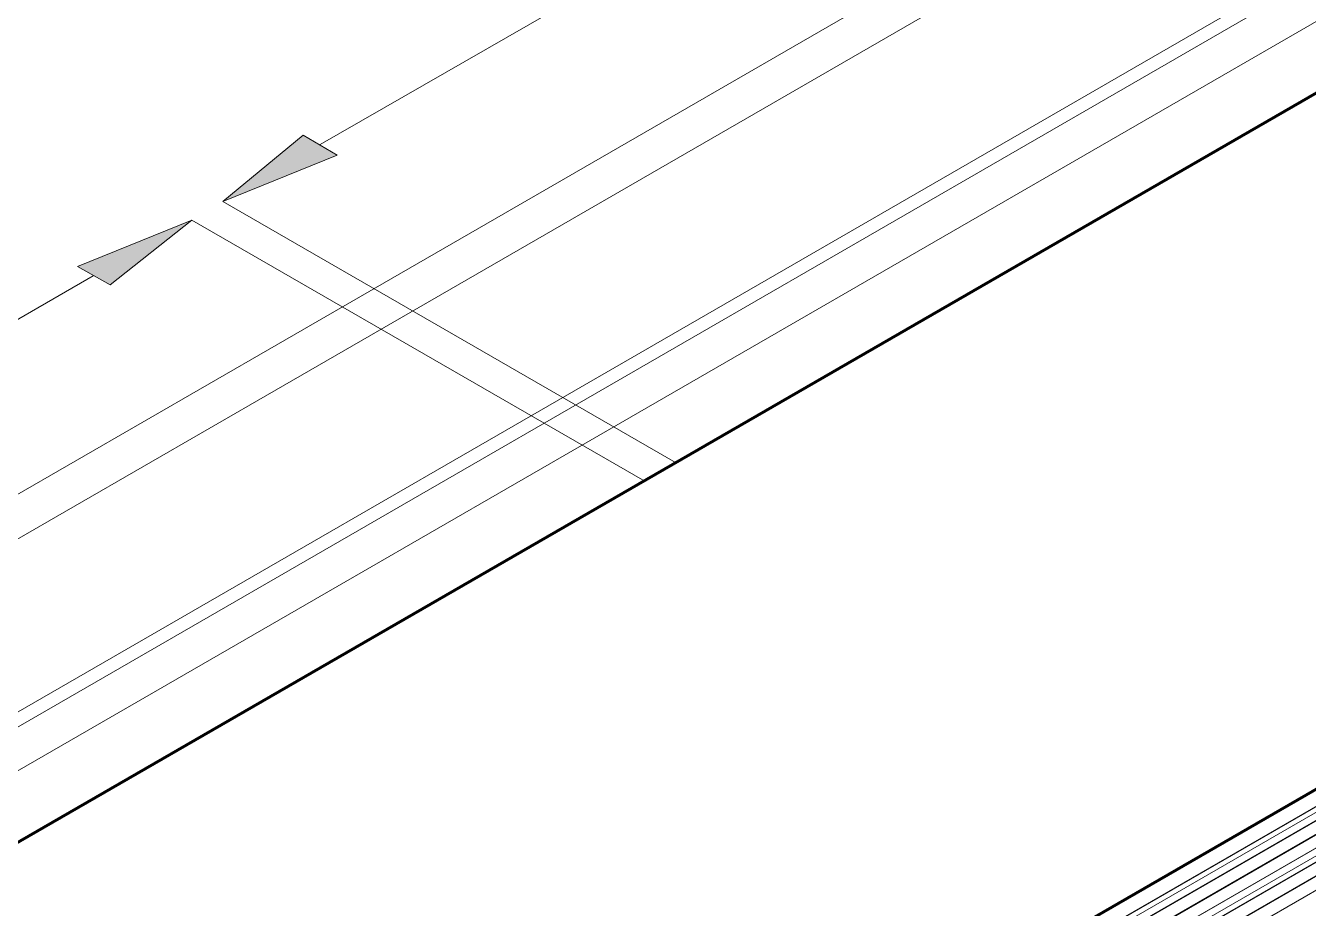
# Model space of a CAD drawing. Header units: inches. Extents: x -430764 to 256483, y 7374 to 217374.
# Drawn here: x 67732 to 84845, y 56700 to 68480 of the extents above; entities that cross this region are included whole.
import ezdxf

# ---------------------------------------------------------------- set-up
doc = ezdxf.new("R2010")
doc.units = ezdxf.units.IN
doc.header["$MEASUREMENT"] = 0
doc.layers.add('Background Stuff', color=252, linetype='Continuous', lineweight=5)
doc.layers.add('Layer 1', color=7, linetype='Continuous')

# ---------------------------------------------------------------- blocks, each defined once
blk = doc.blocks.new('block 3')
at = {"layer": 'Layer 1'}
h = blk.add_hatch(color=5, dxfattribs=at)
h.dxf.hatch_style = 2
h.paths.add_polyline_path([(480.035, -595.732), (482.304, -597.073), (474.675, -600.165)])
h = blk.add_hatch(color=5, dxfattribs=at)
h.dxf.hatch_style = 2
h.paths.add_polyline_path([(464.986, -604.495), (467.15, -605.731), (472.614, -601.402)])
at = {"layer": 'Layer 1', "color": 9, "lineweight": 0}
for points in [[(821.232, -414.723), (821.232, -411.734), (282.121, -722.935)], [(821.232, -411.734), (834.632, -419.465), (295.521, -730.768), (282.121, -722.935), (282.121, -725.924), (295.521, -733.655), (295.521, -730.768)], [(834.632, -422.455), (821.232, -414.723), (282.121, -725.924)], [(834.632, -419.465), (834.632, -422.455), (295.521, -733.655)], [(831.231, -490.075), (831.231, -420.496), (292.12, -731.696)], [(831.231, -420.496), (838.757, -424.824), (299.644, -736.026), (292.12, -731.696), (292.12, -801.378), (299.644, -805.708), (299.644, -736.026)], [(896.379, -458.017), (882.874, -450.287), (343.763, -761.486)], [(284.595, -805.812), (284.595, -797.05), (823.706, -485.745)]]:
    blk.add_lwpolyline(points, dxfattribs=at)
at = {"layer": 'Layer 1', "color": 42, "lineweight": 100, "true_color": 0xdca627}
for points in [[(299.644, -805.708), (299.644, -736.026), (838.757, -424.824), (838.757, -494.508), (878.958, -517.701)], [(299.644, -736.026), (339.846, -759.322), (878.958, -448.019)]]:
    blk.add_lwpolyline(points, dxfattribs=at)
at = {"layer": 'Layer 1', "color": 6, "lineweight": 0}
for points in [[(882.874, -450.287), (882.874, -447.297), (343.763, -758.6)], [(311.189, -777.053), (850.3, -465.748)], [(311.602, -776.741), (850.713, -465.542)], [(312.014, -777.465), (851.126, -466.264)], [(312.014, -777.465), (851.126, -466.264)], [(312.426, -777.258), (851.538, -465.955)], [(311.602, -777.67), (850.713, -466.469)], [(312.426, -778.187), (851.538, -466.882)], [(312.839, -777.979), (851.95, -466.677)], [(312.839, -777.979), (851.95, -466.677)], [(313.147, -777.67), (852.363, -466.469)], [(313.56, -778.392), (852.671, -467.192)], [(313.56, -778.392), (852.671, -467.192)], [(313.973, -778.187), (853.084, -466.882)], [(313.147, -778.598), (852.363, -467.397)], [(313.973, -779.113), (853.084, -467.811)], [(314.385, -778.907), (853.496, -467.604)], [(314.385, -778.907), (853.496, -467.604)], [(314.797, -778.598), (853.909, -467.397)], [(315.622, -779.113), (854.732, -467.811)], [(314.797, -779.525), (853.909, -468.325)], [(315.209, -779.318), (854.322, -468.119)], [(315.209, -779.318), (854.322, -468.119)], [(315.622, -780.041), (854.732, -468.737)], [(316.034, -779.835), (855.146, -468.532)]]:
    blk.add_lwpolyline(points, dxfattribs=at)
at = {"layer": 'Layer 1', "color": 254, "lineweight": 25, "true_color": 0xdddcdb}
blk.add_lwpolyline([(878.958, -517.701), (878.958, -448.019), (339.846, -759.322)], dxfattribs=at)
at = {"layer": 'Layer 1', "color": 5, "lineweight": 0}
for points in [[(481.169, -596.352), (507.558, -581.199)], [(480.035, -595.732), (482.304, -597.073), (474.675, -600.165), (480.035, -595.732)], [(480.035, -595.732), (482.304, -597.073), (474.675, -600.165), (480.035, -595.732)], [(504.877, -617.586), (474.675, -600.165)], [(464.986, -604.495), (467.15, -605.731), (472.614, -601.402), (464.986, -604.495)], [(464.986, -604.495), (467.15, -605.731), (472.614, -601.402), (464.986, -604.495)], [(502.816, -618.823), (472.614, -601.402)], [(466.016, -605.113), (439.628, -620.369)]]:
    blk.add_lwpolyline(points, dxfattribs=at)
blk = doc.blocks.new('Isometric')
at = {"layer": 'Layer 1', "xscale": 200, "yscale": 200, "zscale": 200}
blk.add_blockref('block 3', (-56424, 145185), dxfattribs=at)

msp = doc.modelspace()

# ---------------------------------------------------------------- block references
at = {"layer": 'Background Stuff'}
msp.add_blockref('Isometric', (31851.58203, 40980.31673), dxfattribs=at)

doc.saveas('drawing.dxf')
